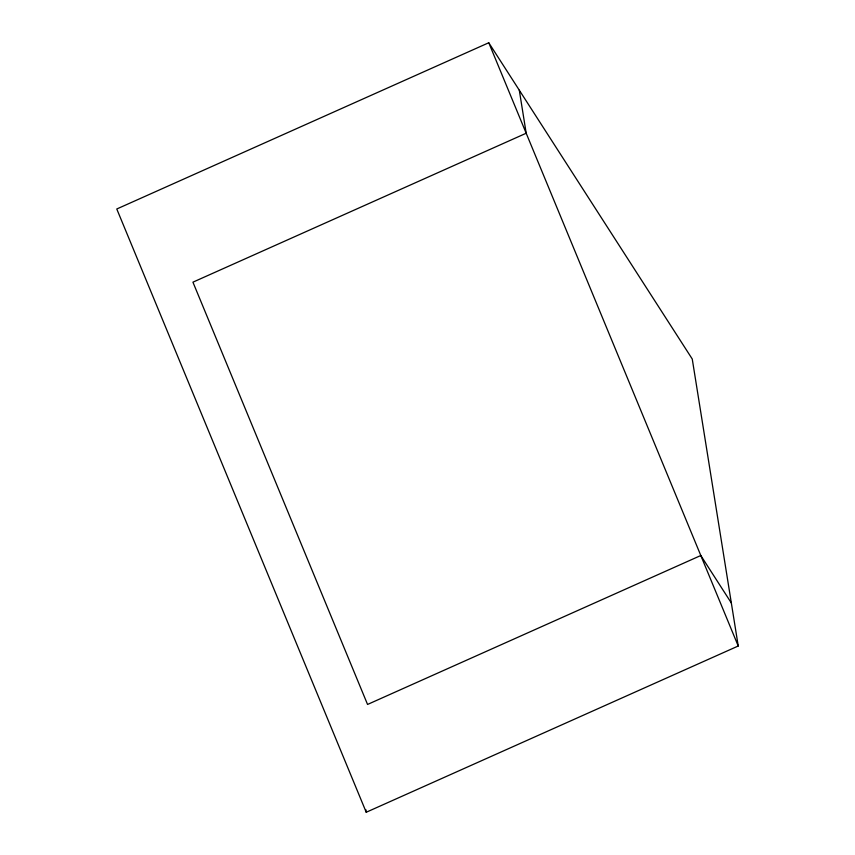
<?xml version="1.0" encoding="UTF-8"?>
<svg xmlns="http://www.w3.org/2000/svg" width="855" height="855" viewBox="0 0 855 855"><rect width="100%" height="100%" fill="white"/><g stroke="black" fill="none" stroke-linecap="round" stroke-linejoin="round"><path stroke-width="1.28" d="M488.771 42.75L116.772 208.994L366.229 812.25L738.228 646.006L692.251 359.015L488.771 42.75L738.228 646.006M731.324 602.957L700.801 555.515L367.554 704.445L192.931 282.171L526.188 133.241L519.295 90.192M365.812 809.621L366.229 812.25"/></g></svg>
